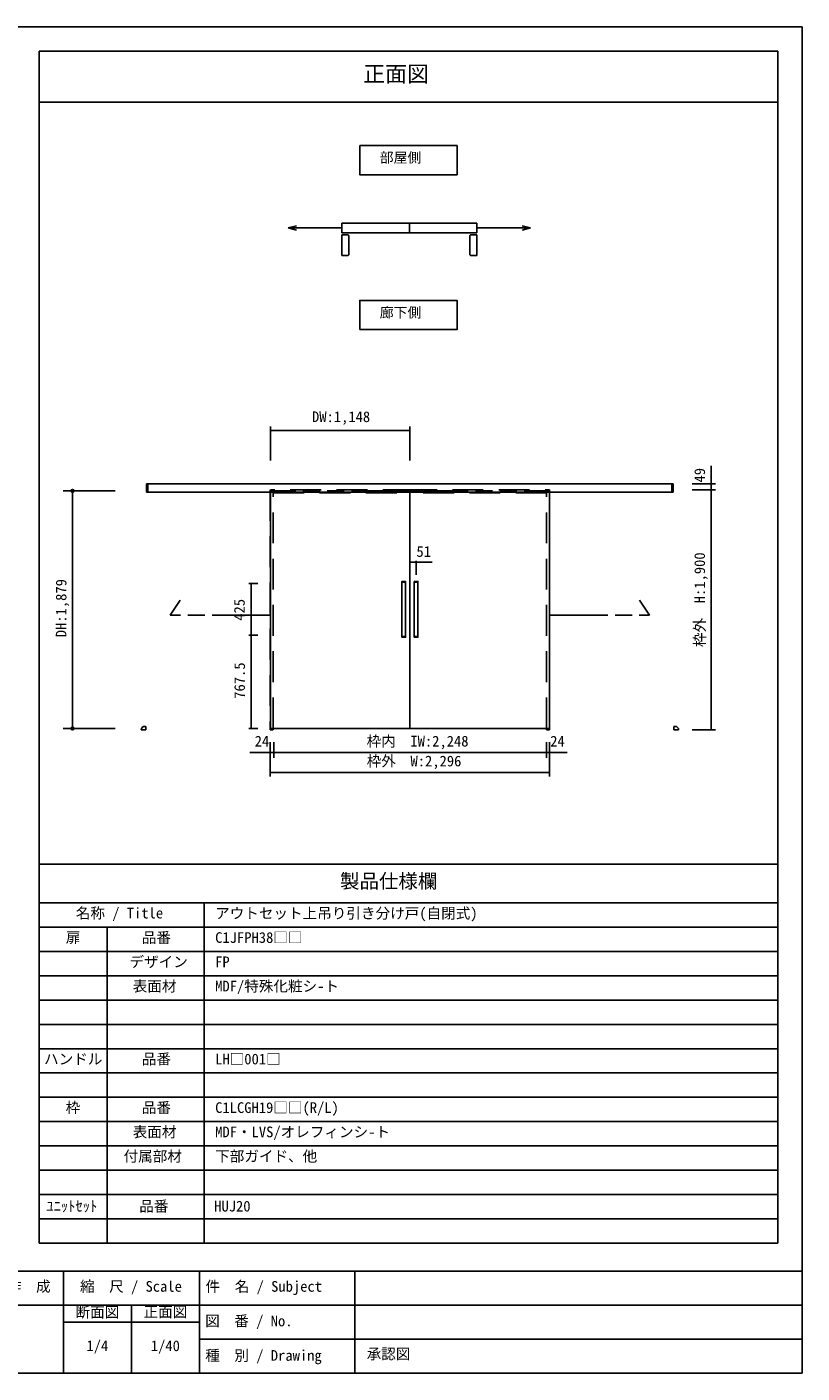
# Model space of a CAD drawing. Units: millimetres on the paper, enlarged 4 times, with parts at other scales. Extents: x -800 to 800, y -554 to 554.
# Drawn here: x 162 to 800, y -554 to 554 of the extents above; entities that cross this region are included whole.
import ezdxf
from ezdxf.enums import TextEntityAlignment as Align

# ---------------------------------------------------------------- set-up
doc = ezdxf.new("R2010")
doc.units = ezdxf.units.MM
doc.header["$LTSCALE"] = 4
doc.header["$PDMODE"] = 32
doc.header["$PDSIZE"] = 2.4
for name, pattern in [('CHAIN_DOUBLE_DASH', [23.5, 12, -1.5, 3.5, -1.5, 3.5, -1.5]), ('USER10', [9, 4, -1, 1, -1, 1, -1]), ('USER2', [9.525, 6.35, -3.175]), ('USER9', [3, 2, -1])]:
    doc.linetypes.add(name, pattern=pattern)
for name, color, linetype, lineweight in [('1-0', 7, 'Continuous', 25), ('1-3_0', 7, 'Continuous', 25), ('3-3', 7, 'Continuous', 25)]:
    doc.layers.add(name, color=color, linetype=linetype, lineweight=lineweight)
doc.styles.add('ＭＳ ゴシック', font='')
doc.styles.get('ＭＳ ゴシック').set_extended_font_data('MS Gothic')

msp = doc.modelspace()

# ---------------------------------------------------------------- linework, layer by layer
at = {"layer": '1-0'}
for p, q in [((308, -447), (308, -167)), ((228, -447), (228, -187)), ((228, -447), (228, -187)), ((172, -427), (780, -427)), ((172, -447), (780, -447)), ((800, -470), (-800, -470)), ((192, -470), (192, -554)), ((304, -470), (304, -554)), ((432, -470), (432, -554)), ((800, -498), (-476, -498)), ((248, -498), (248, -554)), ((304, -512), (192, -512)), ((800, -526), (304, -526)), ((-800, -554), (800, -554))]:
    msp.add_line(p, q, dxfattribs=at)
at = {"layer": '1-3_0'}
for p, q in [((780, 534), (172, 534)), ((172, -135), (172, 534)), ((780, -447), (780, 534)), ((172, 492), (780, 492)), ((780, -135), (780, 492)), ((172, -447), (172, -135)), ((172, -135), (780, -135)), ((172, -135), (780, -135)), ((172, -167), (780, -167)), ((172, -187), (780, -187)), ((172, -207), (780, -207)), ((172, -227), (780, -227)), ((172, -247), (780, -247)), ((172, -267), (780, -267)), ((172, -287), (780, -287)), ((172, -307), (780, -307)), ((172, -327), (780, -327)), ((172, -347), (780, -347)), ((172, -367), (780, -367)), ((172, -387), (780, -387)), ((172, -407), (780, -407))]:
    msp.add_line(p, q, dxfattribs=at)
for points in [[(800, -554), (800, 554), (-800, 554), (-800, -554)], [(172, -135), (172, 492), (780, 492)]]:
    msp.add_lwpolyline(points, dxfattribs=at)
at = {"layer": '3-3'}
for p, q in [((377.036, 388.543), (383.99, 390.406)), ((377.036, 388.543), (383.99, 386.679)), ((421.171, 388.543), (377.036, 388.543)), ((476.775, 392.503), (421.171, 392.503)), ((421.171, 392.503), (421.171, 384.583)), ((476.775, 392.503), (476.775, 384.583)), ((476.775, 392.503), (532.38, 392.503)), ((476.775, 392.503), (476.775, 384.583)), ((532.38, 392.503), (532.38, 384.583)), ((532.38, 388.543), (576.515, 388.543)), ((576.515, 388.543), (569.56, 390.406)), ((576.515, 388.543), (569.56, 386.679)), ((421.171, 384.583), (476.775, 384.583)), ((421.171, 365.893), (421.171, 382.956)), ((532.38, 384.583), (476.775, 384.583)), ((532.38, 365.893), (532.38, 382.956)), ((362.426, 197.118), (362.426, 225.18)), ((362.426, 221.752), (477.226, 221.752)), ((477.226, 197.118), (477.226, 225.18)), ((725.116, 172.118), (725.116, 192.8)), ((260.426, 178.018), (261.526, 178.018)), ((260.426, 171.018), (260.426, 178.018)), ((261.526, 171.018), (261.526, 178.018)), ((480.326, 177.818), (261.526, 177.818)), ((474.126, 177.818), (692.926, 177.818)), ((694.026, 178.018), (692.926, 178.018)), ((692.926, 171.018), (692.926, 178.018)), ((694.026, 171.018), (694.026, 178.018)), ((709.418, 177.818), (728.874, 177.818)), ((234.526, 172.118), (191.813, 172.118)), ((199.531, 172.118), (199.531, -23.382)), ((480.326, 171.018), (261.526, 171.018)), ((362.426, 171.018), (362.426, -23.382)), ((474.126, 171.018), (692.926, 171.018)), ((477.226, 171.018), (477.226, -23.382)), ((477.226, 171.018), (477.226, -23.382)), ((592.026, 171.018), (592.026, -23.382)), ((709.418, 172.918), (728.874, 172.918)), ((725.116, 172.118), (725.116, -24.682)), ((477.226, 114.646), (477.226, 102.997)), ((477.226, 114.646), (477.226, 102.997)), ((477.226, 113.37), (495.506, 113.37)), ((482.326, 114.646), (482.326, 102.997)), ((351.973, 95.868), (344.736, 95.868)), ((346.441, 95.868), (346.441, 53.368)), ((473.626, 52.168), (473.626, 97.068)), ((480.826, 52.168), (480.826, 97.068)), ((351.973, 53.368), (344.736, 53.368)), ((346.441, 53.368), (346.441, -23.382)), ((259.026, -21.682), (259.926, -21.682)), ((259.926, -24.682), (259.926, -21.682)), ((694.526, -24.682), (694.526, -21.682)), ((695.426, -21.682), (694.526, -21.682)), ((234.526, -23.382), (191.813, -23.382)), ((259.026, -24.682), (256.026, -24.682)), ((259.926, -24.682), (259.026, -24.682)), ((351.973, -23.382), (344.736, -23.382)), ((477.226, -23.382), (362.426, -23.382)), ((477.226, -23.382), (592.026, -23.382)), ((694.526, -24.682), (695.426, -24.682)), ((695.426, -24.682), (698.426, -24.682)), ((709.418, -24.682), (728.874, -24.682)), ((345.597, -43.294), (606.548, -43.294)), ((362.17, -34.682), (362.17, -63.052)), ((365.092, -34.682), (365.092, -47.653)), ((589.726, -34.682), (589.726, -47.653)), ((592.126, -34.682), (592.126, -63.052)), ((362.17, -59.624), (592.226, -59.624))]:
    msp.add_line(p, q, dxfattribs=at)
at = {"layer": '3-3', "linetype": 'USER2'}
for p, q in [((362.326, 172.918), (362.326, -24.682)), ((480.326, 172.918), (362.426, 172.918)), ((364.726, -23.382), (364.726, 172.918)), ((364.726, 170.518), (476.726, 170.518)), ((474.126, 172.918), (592.026, 172.918)), ((589.726, 170.518), (477.726, 170.518)), ((589.726, -23.382), (589.726, 172.918)), ((592.126, 172.918), (592.126, -24.682)), ((364.726, -24.682), (364.726, -23.382)), ((589.726, -24.682), (589.726, -23.382))]:
    msp.add_line(p, q, dxfattribs=at)
at = {"layer": '3-3', "linetype": 'CHAIN_DOUBLE_DASH'}
for p, q in [((477.226, 172.118), (362.426, 172.118)), ((362.426, 172.118), (362.426, 171.018)), ((477.226, 172.118), (592.026, 172.118)), ((592.026, 172.118), (592.026, 171.018))]:
    msp.add_line(p, q, dxfattribs=at)
at = {"layer": '3-3', "linetype": 'USER10'}
msp.add_line((477.226, 172.118), (477.226, 171.018), dxfattribs=at)
msp.add_line((477.226, 172.118), (477.226, 171.018), dxfattribs=at)
at = {"layer": '3-3', "linetype": 'USER9'}
for p, q in [((362.326, -24.682), (364.726, -24.682)), ((592.126, -24.682), (589.726, -24.682))]:
    msp.add_line(p, q, dxfattribs=at)
at = {"layer": '3-3'}
for points in [[(436, 456.373), (516, 456.373), (516, 432.373), (436, 432.373)], [(436, 304.898), (516, 304.898), (516, 328.898), (436, 328.898)], [(473.626, 97.618), (470.626, 97.618), (470.626, 97.068), (473.626, 97.068)], [(480.826, 97.618), (483.826, 97.618), (483.826, 97.068), (480.826, 97.068)]]:
    msp.add_lwpolyline(points, close=True, dxfattribs=at)
for points in [[(426.931, 366.493), (426.931, 382.356), (426.331, 382.956), (421.171, 382.956)], [(526.62, 366.493), (526.62, 382.356), (527.22, 382.956), (532.38, 382.956)], [(426.931, 366.493), (426.331, 365.893), (421.171, 365.893)], [(526.62, 366.493), (527.22, 365.893), (532.38, 365.893)], [(260.426, 171.018), (261.526, 171.018), (261.526, 171.218)], [(694.026, 171.018), (692.926, 171.018), (692.926, 171.218)], [(470.626, 97.068), (470.626, 52.168), (473.626, 52.168), (473.626, 51.618), (470.626, 51.618), (470.626, 52.168)], [(483.826, 97.068), (483.826, 52.168), (480.826, 52.168), (480.826, 51.618), (483.826, 51.618), (483.826, 52.168)]]:
    msp.add_lwpolyline(points, dxfattribs=at)
at = {"layer": '3-3', "linetype": 'CHAIN_DOUBLE_DASH'}
for points in [[(362.426, 69.803), (279.905, 69.803), (288.138, 82.179)], [(592.026, 69.803), (674.547, 69.803), (666.313, 82.179)]]:
    msp.add_lwpolyline(points, dxfattribs=at)
at = {"layer": '3-3'}
for centre, start, end in [((259.026, -24.682), 90, 180), ((695.426, -24.682), 0, 90)]:
    msp.add_arc(centre, 3, start, end, dxfattribs=at)
for p in [(199.531, 172.118), (199.531, -23.382)]:
    msp.add_point(p, dxfattribs=at)

# ---------------------------------------------------------------- texts
at = {"layer": '1-0', "style": 'ＭＳ ゴシック'}
for s, height, p in [('製品仕様欄', 11.73, (419.758, -158.428)), ('名称 / Title', 8.798, (202.256, -182.422)), ('アウトセット上吊り引き分け戸(自閉式)', 8.798, (316.934, -182.546)), ('扉', 8.798, (194, -202.546)), ('品番', 8.798, (256.603, -202.546)), ('C1JFPH38□□', 8.798, (316.934, -202.546)), ('デザイン', 8.798, (246.442, -222.546)), ('FP', 8.798, (316.934, -222.546)), ('表面材', 8.798, (249.088, -242.546)), ('MDF/特殊化粧シ-ト', 8.798, (316.934, -242.546)), ('ハンドル', 8.798, (176.12, -302.546)), ('品番', 8.798, (256.603, -302.546)), ('LH□001□', 8.798, (316.934, -302.546)), ('枠', 8.798, (193.88, -342.546)), ('品番', 8.798, (256.603, -342.546)), ('C1LCGH19□□(R/L)', 8.798, (316.934, -342.546)), ('表面材', 8.798, (249.088, -362.546)), ('MDF・LVS/オレフィンシ-ト', 8.798, (316.934, -362.546)), ('付属部材', 8.798, (241.574, -382.546)), ('下部ガイド、他', 8.798, (316.934, -382.546)), ('ﾕﾆｯﾄｾｯﾄ', 8.798, (177.951, -423.655)), ('品番', 8.798, (254.444, -423.655)), ('HUJ20', 8.798, (316.15, -423.655)), ('作\u3000成', 8.798, (145.466, -489.685)), ('縮\u3000尺 / Scale', 8.798, (205.674, -489.685)), ('件\u3000名 / Subject', 8.798, (309.044, -489.695)), ('断面図', 8.798, (202, -510.859)), ('正面図', 8.798, (258, -510.575)), ('図\u3000番 / No.', 8.798, (308.71, -518.14)), ('1/4', 8.798, (211, -538.579)), ('1/40', 8.798, (264, -538.579)), ('種\u3000別 / Drawing', 8.798, (308.778, -546.514)), ('承認図', 8.798, (441.612, -545.238))]:
    msp.add_text(s, height=height, dxfattribs=at).set_placement(p, align=Align.BOTTOM_LEFT)
at = {"layer": '1-3_0', "style": 'ＭＳ ゴシック'}
msp.add_text('正面図', height=13.2, dxfattribs=at).set_placement((438.896, 504.791), align=Align.BOTTOM_LEFT)
at = {"layer": '3-3', "style": 'ＭＳ ゴシック'}
for s, height, p in [('部屋側', 8.379, (452.367, 439.756)), ('廊下側', 8.379, (452.367, 312.282)), ('DW:1,148', 8.798, (396.63, 226.117)), ('51', 8.798, (482.608, 115.187)), ('24', 8.798, (349.44, -40.926)), ('枠内\u3000IW:2,248', 8.798, (441.593, -40.926)), ('24', 8.798, (592.699, -40.926)), ('枠外\u3000W:2,296', 8.798, (441.697, -57.255))]:
    msp.add_text(s, height=height, dxfattribs=at).set_placement(p, align=Align.BOTTOM_LEFT)
for s, p in [('49', (722.748, 179.008)), ('枠外\u3000H:1,900', (722.748, 43.606)), ('DH:1,879', (197.162, 51.661)), ('425', (343.886, 65.243)), ('767.5', (344.073, 1.009))]:
    msp.add_text(s, height=8.798, rotation=90, dxfattribs=at).set_placement(p, align=Align.BOTTOM_LEFT)

doc.saveas('drawing.dxf')
